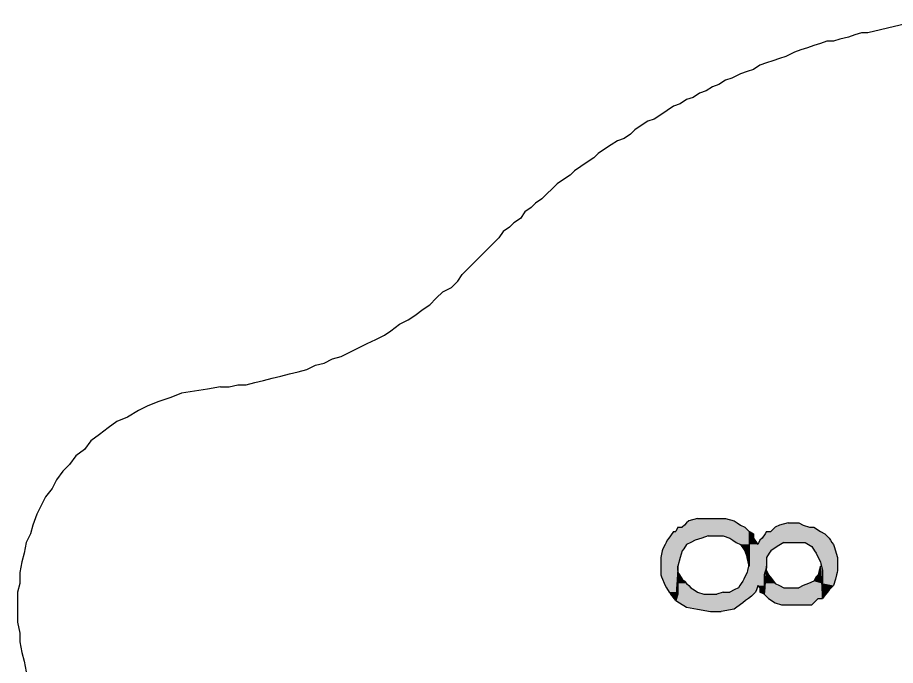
# Model space of a CAD drawing. Extents: x -1063 to 1100, y -467 to 441.
# Drawn here: x 609 to 676.8, y 164.2 to 214.2 of the extents above; entities that cross this region are included whole.
import ezdxf

# ---------------------------------------------------------------- set-up
doc = ezdxf.new("R2010")
doc.units = 0
doc.layers.add('H', color=7, linetype='CONTINUOUS')
doc.layers.add('P', color=250, linetype='CONTINUOUS')

# ---------------------------------------------------------------- blocks, each defined once
blk = doc.blocks.new('*U516')
at = {"layer": 'H', "color": 0, "linetype": 'CONTINUOUS'}
for p, q in [((659.965, 174.916), (659.798, 174.583)), ((659.965, 174.916), (660.298, 174.916)), ((660.465, 175.083), (660.298, 174.916)), ((660.632, 175.249), (660.465, 175.083)), ((660.798, 175.416), (660.632, 175.249)), ((661.465, 175.583), (660.798, 175.416)), ((661.465, 175.583), (661.798, 175.583)), ((661.798, 175.583), (662.132, 175.583)), ((662.132, 175.583), (662.798, 175.583)), ((662.798, 175.583), (663.132, 175.583)), ((663.132, 175.583), (663.632, 175.583)), ((663.632, 175.583), (664.298, 175.416)), ((664.298, 175.416), (664.548, 175.249)), ((664.548, 175.249), (664.798, 175.083)), ((664.798, 175.083), (665.132, 174.916)), ((665.132, 174.916), (665.465, 174.583)), ((659.382, 174.249), (659.257, 174.083)), ((659.632, 174.583), (659.382, 174.249)), ((659.632, 174.583), (659.798, 174.583)), ((662.298, 174.249), (661.798, 174.083)), ((662.298, 174.249), (662.798, 174.249)), ((662.798, 174.249), (663.465, 174.249)), ((663.465, 174.249), (663.965, 174.083)), ((665.465, 174.583), (665.465, 174.249)), ((665.465, 174.249), (665.465, 174.083)), ((658.965, 173.583), (658.798, 173.249)), ((659.048, 173.749), (658.965, 173.583)), ((659.132, 173.916), (659.048, 173.749)), ((659.257, 174.083), (659.132, 173.916)), ((660.632, 173.583), (660.409, 173.249)), ((660.965, 173.749), (660.632, 173.583)), ((661.298, 173.916), (660.965, 173.749)), ((661.798, 174.083), (661.298, 173.916)), ((663.965, 174.083), (664.215, 173.916)), ((664.215, 173.916), (664.465, 173.749)), ((664.465, 173.749), (664.798, 173.583)), ((664.798, 173.583), (665.021, 173.249)), ((665.465, 174.083), (665.465, 173.916)), ((665.465, 173.916), (665.465, 173.749)), ((665.465, 173.749), (665.465, 173.583)), ((665.465, 173.583), (665.465, 173.249)), ((658.757, 173.083), (658.632, 172.583)), ((658.798, 173.249), (658.757, 173.083)), ((660.298, 173.083), (660.132, 172.583)), ((660.409, 173.249), (660.298, 173.083)), ((665.021, 173.249), (665.132, 173.083)), ((665.132, 173.083), (665.298, 172.583)), ((665.465, 173.249), (665.465, 173.083)), ((665.465, 173.083), (665.465, 172.583)), ((658.632, 172.583), (658.632, 171.916)), ((660.132, 172.583), (659.965, 171.916)), ((665.465, 171.916), (665.298, 172.583)), ((665.465, 172.583), (665.465, 171.916)), ((658.632, 171.916), (658.632, 171.249)), ((659.965, 171.916), (659.965, 171.249)), ((658.632, 171.249), (658.698, 171.083)), ((658.698, 171.083), (658.965, 170.416)), ((659.965, 171.249), (659.965, 171.083)), ((659.965, 171.083), (659.965, 170.416)), ((658.965, 170.416), (659.076, 170.249)), ((659.076, 170.249), (659.298, 169.916)), ((659.965, 170.416), (659.965, 170.249)), ((659.965, 170.249), (659.965, 169.916)), ((659.298, 169.916), (659.423, 169.749)), ((659.798, 169.249), (659.423, 169.749)), ((659.965, 169.749), (659.798, 169.249)), ((659.965, 169.916), (659.965, 169.749))]:
    blk.add_line(p, q, dxfattribs=at)
for points in [[(659.965, 174.916), (659.798, 174.583), (665.465, 174.583)], [(659.965, 174.916), (659.965, 174.916), (660.298, 174.916)], [(660.465, 175.083), (660.298, 174.916), (665.132, 174.916)], [(660.632, 175.249), (660.465, 175.083), (664.798, 175.083)], [(660.798, 175.416), (660.632, 175.249), (664.548, 175.249)], [(661.465, 175.583), (660.798, 175.416), (664.298, 175.416)], [(661.465, 175.583), (661.465, 175.583), (661.798, 175.583)], [(661.798, 175.583), (661.798, 175.583), (662.132, 175.583)], [(662.132, 175.583), (662.132, 175.583), (662.798, 175.583)], [(662.798, 175.583), (662.798, 175.583), (663.132, 175.583)], [(663.132, 175.583), (663.132, 175.583), (663.632, 175.583)], [(659.382, 174.249), (659.257, 174.083), (661.798, 174.083)], [(659.632, 174.583), (659.382, 174.249), (665.465, 174.249)], [(659.632, 174.583), (659.632, 174.583), (659.798, 174.583)], [(662.298, 174.249), (662.298, 174.249), (662.798, 174.249)], [(662.798, 174.249), (662.798, 174.249), (663.465, 174.249)], [(663.465, 174.249), (663.965, 174.083), (665.465, 174.083)], [(658.965, 173.583), (658.798, 173.249), (660.409, 173.249)], [(659.048, 173.749), (658.965, 173.583), (660.632, 173.583)], [(659.132, 173.916), (659.048, 173.749), (660.965, 173.749)], [(659.257, 174.083), (659.132, 173.916), (661.298, 173.916)], [(663.965, 174.083), (664.215, 173.916), (665.465, 173.916)], [(664.215, 173.916), (664.465, 173.749), (665.465, 173.749)], [(664.465, 173.749), (664.798, 173.583), (665.465, 173.583)], [(664.798, 173.583), (665.021, 173.249), (665.465, 173.249)], [(658.757, 173.083), (658.632, 172.583), (660.132, 172.583)], [(658.798, 173.249), (658.757, 173.083), (660.298, 173.083)], [(665.021, 173.249), (665.132, 173.083), (665.465, 173.083)], [(665.132, 173.083), (665.298, 172.583), (665.465, 172.583)], [(658.632, 172.583), (658.632, 171.916), (659.965, 171.916)], [(658.632, 171.916), (658.632, 171.249), (659.965, 171.249)], [(658.632, 171.249), (658.698, 171.083), (659.965, 171.083)], [(658.698, 171.083), (658.965, 170.416), (659.965, 170.416)], [(658.965, 170.416), (659.076, 170.249), (659.965, 170.249)], [(659.076, 170.249), (659.298, 169.916), (659.965, 169.916)], [(659.298, 169.916), (659.423, 169.749), (659.965, 169.749)]]:
    blk.add_solid(points, dxfattribs=at)
at = {"layer": 'H', "color": 0, "linetype": 'CONTINUOUS', "extrusion": (0, 0, -1)}
for points in [[(-659.965, 174.916), (-665.132, 174.916), (-665.465, 174.583)], [(-660.465, 175.083), (-664.798, 175.083), (-665.132, 174.916)], [(-660.632, 175.249), (-664.548, 175.249), (-664.798, 175.083)], [(-660.798, 175.416), (-664.298, 175.416), (-664.548, 175.249)], [(-661.465, 175.583), (-663.632, 175.583), (-664.298, 175.416)], [(-659.382, 174.249), (-662.298, 174.249), (-661.798, 174.083)], [(-659.632, 174.583), (-665.465, 174.583), (-665.465, 174.249)], [(-663.465, 174.249), (-665.465, 174.249), (-665.465, 174.083)], [(-658.965, 173.583), (-660.632, 173.583), (-660.409, 173.249)], [(-659.048, 173.749), (-660.965, 173.749), (-660.632, 173.583)], [(-659.132, 173.916), (-661.298, 173.916), (-660.965, 173.749)], [(-659.257, 174.083), (-661.798, 174.083), (-661.298, 173.916)], [(-663.965, 174.083), (-665.465, 174.083), (-665.465, 173.916)], [(-664.215, 173.916), (-665.465, 173.916), (-665.465, 173.749)], [(-664.465, 173.749), (-665.465, 173.749), (-665.465, 173.583)], [(-664.798, 173.583), (-665.465, 173.583), (-665.465, 173.249)], [(-658.757, 173.083), (-660.298, 173.083), (-660.132, 172.583)], [(-658.798, 173.249), (-660.409, 173.249), (-660.298, 173.083)], [(-665.021, 173.249), (-665.465, 173.249), (-665.465, 173.083)], [(-665.132, 173.083), (-665.465, 173.083), (-665.465, 172.583)], [(-658.632, 172.583), (-660.132, 172.583), (-659.965, 171.916)], [(-665.298, 172.583), (-665.465, 172.583), (-665.465, 171.916)], [(-658.632, 171.916), (-659.965, 171.916), (-659.965, 171.249)], [(-658.632, 171.249), (-659.965, 171.249), (-659.965, 171.083)], [(-658.698, 171.083), (-659.965, 171.083), (-659.965, 170.416)], [(-658.965, 170.416), (-659.965, 170.416), (-659.965, 170.249)], [(-659.076, 170.249), (-659.965, 170.249), (-659.965, 169.916)], [(-659.298, 169.916), (-659.965, 169.916), (-659.965, 169.749)], [(-659.423, 169.749), (-659.965, 169.749), (-659.798, 169.249)]]:
    blk.add_solid(points, dxfattribs=at)
blk = doc.blocks.new('*U517')
at = {"layer": 'H', "color": 0, "linetype": 'CONTINUOUS'}
for p, q in [((666.773, 171.583), (666.747, 171.249)), ((666.798, 171.916), (666.773, 171.583)), ((666.798, 171.583), (666.798, 171.916)), ((666.798, 171.583), (666.965, 171.249)), ((670.882, 171.583), (670.798, 171.249)), ((670.965, 171.916), (670.882, 171.583)), ((670.987, 171.583), (670.965, 171.916)), ((670.987, 171.583), (671.009, 171.249)), ((666.734, 171.083), (666.709, 170.749)), ((666.747, 171.249), (666.734, 171.083)), ((666.965, 171.249), (667.09, 171.083)), ((667.09, 171.083), (667.34, 170.749)), ((670.632, 171.083), (670.465, 170.749)), ((670.798, 171.249), (670.632, 171.083)), ((671.009, 171.249), (671.021, 171.083)), ((671.021, 171.083), (671.043, 170.749)), ((666.67, 170.249), (666.632, 169.749)), ((666.683, 170.416), (666.67, 170.249)), ((666.696, 170.583), (666.683, 170.416)), ((666.709, 170.749), (666.696, 170.583)), ((667.34, 170.749), (667.465, 170.583)), ((667.465, 170.583), (667.798, 170.416)), ((667.798, 170.416), (668.132, 170.249)), ((668.132, 170.249), (668.798, 170.249)), ((668.798, 170.249), (669.298, 170.249)), ((669.632, 170.416), (669.298, 170.249)), ((670.048, 170.583), (669.632, 170.416)), ((670.465, 170.749), (670.048, 170.583)), ((671.043, 170.749), (671.054, 170.583)), ((671.054, 170.583), (671.065, 170.416)), ((671.065, 170.416), (671.076, 170.249)), ((671.076, 170.249), (671.109, 169.749)), ((666.632, 169.749), (666.965, 169.416)), ((671.109, 169.749), (671.132, 169.416)), ((666.965, 169.416), (667.465, 169.083)), ((667.465, 169.083), (667.965, 168.916)), ((667.965, 168.916), (668.465, 168.916)), ((668.465, 168.916), (668.965, 168.916)), ((668.965, 168.916), (669.632, 168.916)), ((669.632, 168.916), (670.298, 168.916)), ((670.465, 169.083), (670.298, 168.916)), ((670.798, 169.416), (670.465, 169.083)), ((670.798, 169.416), (671.132, 169.416))]:
    blk.add_line(p, q, dxfattribs=at)
for points in [[(666.773, 171.583), (666.747, 171.249), (666.965, 171.249)], [(666.798, 171.916), (666.773, 171.583), (666.798, 171.583)], [(670.882, 171.583), (670.798, 171.249), (671.009, 171.249)], [(670.965, 171.916), (670.882, 171.583), (670.987, 171.583)], [(666.734, 171.083), (666.709, 170.749), (667.34, 170.749)], [(666.747, 171.249), (666.734, 171.083), (667.09, 171.083)], [(670.632, 171.083), (670.465, 170.749), (671.043, 170.749)], [(670.798, 171.249), (670.632, 171.083), (671.021, 171.083)], [(666.67, 170.249), (666.632, 169.749), (671.109, 169.749)], [(666.683, 170.416), (666.67, 170.249), (668.132, 170.249)], [(666.696, 170.583), (666.683, 170.416), (667.798, 170.416)], [(666.709, 170.749), (666.696, 170.583), (667.465, 170.583)], [(668.132, 170.249), (668.132, 170.249), (668.798, 170.249)], [(668.798, 170.249), (668.798, 170.249), (669.298, 170.249)], [(669.632, 170.416), (669.298, 170.249), (671.076, 170.249)], [(670.048, 170.583), (669.632, 170.416), (671.065, 170.416)], [(670.465, 170.749), (670.048, 170.583), (671.054, 170.583)], [(666.632, 169.749), (666.965, 169.416), (671.132, 169.416)], [(666.965, 169.416), (667.465, 169.083), (670.465, 169.083)], [(667.465, 169.083), (667.965, 168.916), (670.298, 168.916)], [(667.965, 168.916), (667.965, 168.916), (668.465, 168.916)], [(668.465, 168.916), (668.465, 168.916), (668.965, 168.916)], [(668.965, 168.916), (668.965, 168.916), (669.632, 168.916)], [(669.632, 168.916), (669.632, 168.916), (670.298, 168.916)], [(670.798, 169.416), (670.798, 169.416), (671.132, 169.416)]]:
    blk.add_solid(points, dxfattribs=at)
at = {"layer": 'H', "color": 0, "linetype": 'CONTINUOUS', "extrusion": (0, 0, -1)}
for points in [[(-666.773, 171.583), (-666.798, 171.583), (-666.965, 171.249)], [(-670.882, 171.583), (-670.987, 171.583), (-671.009, 171.249)], [(-666.734, 171.083), (-667.09, 171.083), (-667.34, 170.749)], [(-666.747, 171.249), (-666.965, 171.249), (-667.09, 171.083)], [(-670.632, 171.083), (-671.021, 171.083), (-671.043, 170.749)], [(-670.798, 171.249), (-671.009, 171.249), (-671.021, 171.083)], [(-666.67, 170.249), (-671.076, 170.249), (-671.109, 169.749)], [(-666.683, 170.416), (-667.798, 170.416), (-668.132, 170.249)], [(-666.696, 170.583), (-667.465, 170.583), (-667.798, 170.416)], [(-666.709, 170.749), (-667.34, 170.749), (-667.465, 170.583)], [(-669.632, 170.416), (-671.065, 170.416), (-671.076, 170.249)], [(-670.048, 170.583), (-671.054, 170.583), (-671.065, 170.416)], [(-670.465, 170.749), (-671.043, 170.749), (-671.054, 170.583)], [(-666.632, 169.749), (-671.109, 169.749), (-671.132, 169.416)], [(-666.965, 169.416), (-670.798, 169.416), (-670.465, 169.083)], [(-667.465, 169.083), (-670.465, 169.083), (-670.298, 168.916)]]:
    blk.add_solid(points, dxfattribs=at)
blk = doc.blocks.new('*U518')
at = {"layer": 'H', "color": 0, "linetype": 'CONTINUOUS'}
for p, q in [((667.465, 174.916), (667.132, 174.583)), ((667.798, 175.083), (667.465, 174.916)), ((668.465, 175.249), (667.798, 175.083)), ((668.465, 175.249), (668.798, 175.249)), ((668.798, 175.249), (669.298, 175.249)), ((669.298, 175.249), (669.632, 175.083)), ((669.632, 175.083), (670.132, 174.916)), ((670.132, 174.916), (670.465, 174.916)), ((670.465, 174.916), (670.965, 174.583)), ((665.465, 174.583), (665.465, 174.416)), ((665.798, 174.416), (665.465, 174.583)), ((665.465, 174.416), (665.465, 174.083)), ((665.798, 174.416), (665.798, 174.083)), ((666.687, 174.416), (666.465, 174.083)), ((666.798, 174.583), (666.687, 174.416)), ((666.798, 174.583), (667.132, 174.583)), ((670.965, 174.583), (671.298, 174.416)), ((671.298, 174.416), (671.632, 174.083)), ((665.465, 174.083), (665.465, 173.916)), ((665.465, 173.916), (665.465, 173.749)), ((665.465, 173.749), (665.465, 173.583)), ((665.465, 173.583), (665.465, 173.416)), ((665.798, 174.083), (665.909, 173.916)), ((665.909, 173.916), (666.021, 173.749)), ((666.021, 173.749), (666.132, 173.583)), ((666.215, 173.749), (666.132, 173.583)), ((666.298, 173.916), (666.215, 173.749)), ((666.465, 174.083), (666.298, 173.916)), ((667.882, 173.583), (667.632, 173.416)), ((668.132, 173.749), (667.882, 173.583)), ((668.132, 173.749), (668.632, 173.749)), ((668.632, 173.749), (668.965, 173.749)), ((668.965, 173.749), (669.798, 173.749)), ((669.798, 173.749), (670.048, 173.583)), ((670.048, 173.583), (670.298, 173.416)), ((671.632, 174.083), (671.743, 173.916)), ((671.743, 173.916), (671.854, 173.749)), ((671.854, 173.749), (671.965, 173.583)), ((671.965, 173.583), (672.021, 173.416)), ((665.465, 173.416), (665.465, 173.083)), ((665.465, 173.083), (665.465, 172.916)), ((665.465, 172.916), (665.465, 172.583)), ((667.021, 172.916), (666.798, 172.583)), ((667.132, 173.083), (667.021, 172.916)), ((667.632, 173.416), (667.132, 173.083)), ((670.298, 173.416), (670.521, 173.083)), ((670.521, 173.083), (670.632, 172.916)), ((670.632, 172.916), (670.798, 172.583)), ((672.021, 173.416), (672.132, 173.083)), ((672.132, 173.083), (672.187, 172.916)), ((672.187, 172.916), (672.298, 172.583)), ((665.465, 172.583), (665.465, 172.249)), ((665.465, 172.249), (665.465, 172.083)), ((666.798, 172.583), (666.798, 172.249)), ((666.798, 172.249), (666.798, 172.083)), ((670.798, 172.583), (670.965, 172.249)), ((670.965, 172.249), (671.007, 172.083)), ((672.298, 172.583), (672.298, 172.249)), ((672.298, 172.249), (672.298, 172.083)), ((659.944, 171.583), (659.934, 171.416)), ((659.965, 171.916), (659.944, 171.583)), ((659.965, 171.583), (659.965, 171.916)), ((659.965, 171.583), (659.965, 171.416)), ((665.34, 171.583), (665.298, 171.416)), ((665.423, 171.916), (665.34, 171.583)), ((665.465, 172.083), (665.423, 171.916)), ((666.715, 171.583), (666.673, 171.416)), ((666.798, 171.916), (666.715, 171.583)), ((666.798, 172.083), (666.798, 171.916)), ((671.007, 172.083), (671.048, 171.916)), ((671.048, 171.916), (671.132, 171.583)), ((671.132, 171.583), (671.132, 171.416)), ((672.298, 171.583), (672.257, 171.416)), ((672.298, 172.083), (672.298, 171.916)), ((672.298, 171.916), (672.298, 171.583)), ((659.903, 170.916), (659.892, 170.749)), ((659.923, 171.249), (659.903, 170.916)), ((659.934, 171.416), (659.923, 171.249)), ((659.965, 171.416), (660.076, 171.249)), ((660.076, 171.249), (660.298, 170.916)), ((660.298, 170.916), (660.465, 170.749)), ((665.048, 170.916), (664.965, 170.749)), ((665.215, 171.249), (665.048, 170.916)), ((665.298, 171.416), (665.215, 171.249)), ((666.673, 171.416), (666.632, 171.249)), ((666.632, 171.249), (666.632, 170.916)), ((666.632, 170.916), (666.632, 170.749)), ((671.132, 171.416), (671.132, 171.249)), ((671.132, 171.249), (671.132, 170.916)), ((671.132, 170.916), (671.132, 170.749)), ((672.132, 170.916), (672.076, 170.749)), ((672.215, 171.249), (672.132, 170.916)), ((672.257, 171.416), (672.215, 171.249)), ((659.861, 170.249), (659.85, 170.083)), ((659.871, 170.416), (659.861, 170.249)), ((659.882, 170.583), (659.871, 170.416)), ((659.892, 170.749), (659.882, 170.583)), ((660.465, 170.749), (660.632, 170.583)), ((660.632, 170.583), (660.798, 170.416)), ((660.798, 170.416), (660.965, 170.249)), ((660.965, 170.249), (661.215, 170.083)), ((664.632, 170.249), (664.298, 170.083)), ((664.743, 170.416), (664.632, 170.249)), ((664.854, 170.583), (664.743, 170.416)), ((664.965, 170.749), (664.854, 170.583)), ((666.076, 170.249), (666.021, 170.083)), ((666.132, 170.416), (666.076, 170.249)), ((666.132, 170.416), (666.298, 170.249)), ((666.298, 170.249), (666.298, 170.083)), ((666.632, 170.749), (666.632, 170.583)), ((666.632, 170.583), (666.632, 170.416)), ((666.632, 170.416), (666.632, 170.249)), ((666.632, 170.249), (666.632, 170.083)), ((671.132, 170.749), (671.132, 170.583)), ((671.132, 170.583), (671.132, 170.416)), ((671.132, 170.416), (671.132, 170.249)), ((671.132, 170.249), (671.132, 170.083)), ((671.798, 170.249), (671.632, 170.083)), ((671.965, 170.416), (671.798, 170.249)), ((672.021, 170.583), (671.965, 170.416)), ((672.076, 170.749), (672.021, 170.583)), ((659.819, 169.583), (659.809, 169.416)), ((659.83, 169.749), (659.819, 169.583)), ((659.84, 169.916), (659.83, 169.749)), ((659.85, 170.083), (659.84, 169.916)), ((661.215, 170.083), (661.465, 169.916)), ((661.465, 169.916), (661.965, 169.749)), ((661.965, 169.749), (662.465, 169.749)), ((662.465, 169.749), (662.965, 169.749)), ((663.465, 169.916), (662.965, 169.749)), ((663.465, 169.916), (663.965, 169.916)), ((664.298, 170.083), (663.965, 169.916)), ((665.632, 169.583), (665.409, 169.416)), ((665.798, 169.749), (665.632, 169.583)), ((665.965, 169.916), (665.798, 169.749)), ((666.021, 170.083), (665.965, 169.916)), ((666.298, 170.083), (666.298, 169.916)), ((666.632, 169.749), (666.298, 169.916)), ((666.632, 170.083), (666.632, 169.916)), ((666.632, 169.916), (666.632, 169.749)), ((671.132, 170.083), (671.132, 169.916)), ((671.132, 169.916), (671.132, 169.749)), ((671.132, 169.749), (671.132, 169.583)), ((671.257, 169.583), (671.132, 169.416)), ((671.132, 169.416), (671.132, 169.583)), ((671.382, 169.749), (671.257, 169.583)), ((671.507, 169.916), (671.382, 169.749)), ((671.632, 170.083), (671.507, 169.916)), ((659.809, 169.416), (659.798, 169.249)), ((659.798, 169.249), (660.076, 169.083)), ((660.076, 169.083), (660.632, 168.749)), ((664.965, 169.083), (664.521, 168.749)), ((665.187, 169.249), (664.965, 169.083)), ((665.409, 169.416), (665.187, 169.249)), ((660.632, 168.749), (661.465, 168.583)), ((661.465, 168.583), (662.465, 168.416)), ((662.465, 168.416), (663.298, 168.416)), ((664.298, 168.583), (663.298, 168.416)), ((664.521, 168.749), (664.298, 168.583))]:
    blk.add_line(p, q, dxfattribs=at)
for points in [[(667.465, 174.916), (667.132, 174.583), (670.965, 174.583)], [(667.798, 175.083), (667.465, 174.916), (670.132, 174.916)], [(668.465, 175.249), (667.798, 175.083), (669.632, 175.083)], [(668.465, 175.249), (668.465, 175.249), (668.798, 175.249)], [(668.798, 175.249), (668.798, 175.249), (669.298, 175.249)], [(670.132, 174.916), (670.132, 174.916), (670.465, 174.916)], [(665.465, 174.583), (665.465, 174.416), (665.798, 174.416)], [(665.465, 174.416), (665.465, 174.083), (665.798, 174.083)], [(666.687, 174.416), (666.465, 174.083), (671.632, 174.083)], [(666.798, 174.583), (666.687, 174.416), (671.298, 174.416)], [(666.798, 174.583), (666.798, 174.583), (667.132, 174.583)], [(665.465, 174.083), (665.465, 173.916), (665.909, 173.916)], [(665.465, 173.916), (665.465, 173.749), (666.021, 173.749)], [(665.465, 173.749), (665.465, 173.583), (666.132, 173.583)], [(665.465, 173.583), (665.465, 173.416), (667.632, 173.416)], [(666.215, 173.749), (666.132, 173.583), (667.882, 173.583)], [(666.298, 173.916), (666.215, 173.749), (671.854, 173.749)], [(666.465, 174.083), (666.298, 173.916), (671.743, 173.916)], [(668.132, 173.749), (668.132, 173.749), (668.632, 173.749)], [(668.632, 173.749), (668.632, 173.749), (668.965, 173.749)], [(668.965, 173.749), (668.965, 173.749), (669.798, 173.749)], [(669.798, 173.749), (670.048, 173.583), (671.965, 173.583)], [(670.048, 173.583), (670.298, 173.416), (672.021, 173.416)], [(665.465, 173.416), (665.465, 173.083), (667.132, 173.083)], [(665.465, 173.083), (665.465, 172.916), (667.021, 172.916)], [(665.465, 172.916), (665.465, 172.583), (666.798, 172.583)], [(670.298, 173.416), (670.521, 173.083), (672.132, 173.083)], [(670.521, 173.083), (670.632, 172.916), (672.187, 172.916)], [(670.632, 172.916), (670.798, 172.583), (672.298, 172.583)], [(665.465, 172.583), (665.465, 172.249), (666.798, 172.249)], [(665.465, 172.249), (665.465, 172.083), (666.798, 172.083)], [(670.798, 172.583), (670.965, 172.249), (672.298, 172.249)], [(670.965, 172.249), (671.007, 172.083), (672.298, 172.083)], [(659.944, 171.583), (659.934, 171.416), (659.965, 171.416)], [(659.965, 171.916), (659.944, 171.583), (659.965, 171.583)], [(665.34, 171.583), (665.298, 171.416), (666.673, 171.416)], [(665.423, 171.916), (665.34, 171.583), (666.715, 171.583)], [(665.465, 172.083), (665.423, 171.916), (666.798, 171.916)], [(671.007, 172.083), (671.048, 171.916), (672.298, 171.916)], [(671.048, 171.916), (671.132, 171.583), (672.298, 171.583)], [(671.132, 171.583), (671.132, 171.416), (672.257, 171.416)], [(659.903, 170.916), (659.892, 170.749), (660.465, 170.749)], [(659.923, 171.249), (659.903, 170.916), (660.298, 170.916)], [(659.934, 171.416), (659.923, 171.249), (660.076, 171.249)], [(665.048, 170.916), (664.965, 170.749), (666.632, 170.749)], [(665.215, 171.249), (665.048, 170.916), (666.632, 170.916)], [(665.298, 171.416), (665.215, 171.249), (666.632, 171.249)], [(671.132, 171.416), (671.132, 171.249), (672.215, 171.249)], [(671.132, 171.249), (671.132, 170.916), (672.132, 170.916)], [(671.132, 170.916), (671.132, 170.749), (672.076, 170.749)], [(659.861, 170.249), (659.85, 170.083), (661.215, 170.083)], [(659.871, 170.416), (659.861, 170.249), (660.965, 170.249)], [(659.882, 170.583), (659.871, 170.416), (660.798, 170.416)], [(659.892, 170.749), (659.882, 170.583), (660.632, 170.583)], [(664.632, 170.249), (664.298, 170.083), (666.021, 170.083)], [(664.743, 170.416), (664.632, 170.249), (666.076, 170.249)], [(664.854, 170.583), (664.743, 170.416), (666.632, 170.416)], [(664.965, 170.749), (664.854, 170.583), (666.632, 170.583)], [(666.132, 170.416), (666.298, 170.249), (666.632, 170.249)], [(666.298, 170.249), (666.298, 170.083), (666.632, 170.083)], [(671.132, 170.749), (671.132, 170.583), (672.021, 170.583)], [(671.132, 170.583), (671.132, 170.416), (671.965, 170.416)], [(671.132, 170.416), (671.132, 170.249), (671.798, 170.249)], [(671.132, 170.249), (671.132, 170.083), (671.632, 170.083)], [(659.819, 169.583), (659.809, 169.416), (665.409, 169.416)], [(659.83, 169.749), (659.819, 169.583), (665.632, 169.583)], [(659.84, 169.916), (659.83, 169.749), (661.965, 169.749)], [(659.85, 170.083), (659.84, 169.916), (661.465, 169.916)], [(661.965, 169.749), (661.965, 169.749), (662.465, 169.749)], [(662.465, 169.749), (662.465, 169.749), (662.965, 169.749)], [(663.465, 169.916), (662.965, 169.749), (665.798, 169.749)], [(663.465, 169.916), (663.465, 169.916), (663.965, 169.916)], [(664.298, 170.083), (663.965, 169.916), (665.965, 169.916)], [(666.298, 170.083), (666.298, 169.916), (666.632, 169.916)], [(671.132, 170.083), (671.132, 169.916), (671.507, 169.916)], [(671.132, 169.916), (671.132, 169.749), (671.382, 169.749)], [(671.132, 169.749), (671.132, 169.583), (671.257, 169.583)], [(659.809, 169.416), (659.798, 169.249), (665.187, 169.249)], [(659.798, 169.249), (660.076, 169.083), (664.965, 169.083)], [(660.076, 169.083), (660.632, 168.749), (664.521, 168.749)], [(660.632, 168.749), (661.465, 168.583), (664.298, 168.583)], [(661.465, 168.583), (662.465, 168.416), (663.298, 168.416)], [(662.465, 168.416), (662.465, 168.416), (663.298, 168.416)]]:
    blk.add_solid(points, dxfattribs=at)
at = {"layer": 'H', "color": 0, "linetype": 'CONTINUOUS', "extrusion": (0, 0, -1)}
for points in [[(-667.465, 174.916), (-670.465, 174.916), (-670.965, 174.583)], [(-667.798, 175.083), (-669.632, 175.083), (-670.132, 174.916)], [(-668.465, 175.249), (-669.298, 175.249), (-669.632, 175.083)], [(-665.465, 174.416), (-665.798, 174.416), (-665.798, 174.083)], [(-666.687, 174.416), (-671.298, 174.416), (-671.632, 174.083)], [(-666.798, 174.583), (-670.965, 174.583), (-671.298, 174.416)], [(-665.465, 174.083), (-665.798, 174.083), (-665.909, 173.916)], [(-665.465, 173.916), (-665.909, 173.916), (-666.021, 173.749)], [(-665.465, 173.749), (-666.021, 173.749), (-666.132, 173.583)], [(-665.465, 173.583), (-667.882, 173.583), (-667.632, 173.416)], [(-666.215, 173.749), (-668.132, 173.749), (-667.882, 173.583)], [(-666.298, 173.916), (-671.743, 173.916), (-671.854, 173.749)], [(-666.465, 174.083), (-671.632, 174.083), (-671.743, 173.916)], [(-669.798, 173.749), (-671.854, 173.749), (-671.965, 173.583)], [(-670.048, 173.583), (-671.965, 173.583), (-672.021, 173.416)], [(-665.465, 173.416), (-667.632, 173.416), (-667.132, 173.083)], [(-665.465, 173.083), (-667.132, 173.083), (-667.021, 172.916)], [(-665.465, 172.916), (-667.021, 172.916), (-666.798, 172.583)], [(-670.298, 173.416), (-672.021, 173.416), (-672.132, 173.083)], [(-670.521, 173.083), (-672.132, 173.083), (-672.187, 172.916)], [(-670.632, 172.916), (-672.187, 172.916), (-672.298, 172.583)], [(-665.465, 172.583), (-666.798, 172.583), (-666.798, 172.249)], [(-665.465, 172.249), (-666.798, 172.249), (-666.798, 172.083)], [(-670.798, 172.583), (-672.298, 172.583), (-672.298, 172.249)], [(-670.965, 172.249), (-672.298, 172.249), (-672.298, 172.083)], [(-659.944, 171.583), (-659.965, 171.583), (-659.965, 171.416)], [(-665.34, 171.583), (-666.715, 171.583), (-666.673, 171.416)], [(-665.423, 171.916), (-666.798, 171.916), (-666.715, 171.583)], [(-665.465, 172.083), (-666.798, 172.083), (-666.798, 171.916)], [(-671.007, 172.083), (-672.298, 172.083), (-672.298, 171.916)], [(-671.048, 171.916), (-672.298, 171.916), (-672.298, 171.583)], [(-671.132, 171.583), (-672.298, 171.583), (-672.257, 171.416)], [(-659.903, 170.916), (-660.298, 170.916), (-660.465, 170.749)], [(-659.923, 171.249), (-660.076, 171.249), (-660.298, 170.916)], [(-659.934, 171.416), (-659.965, 171.416), (-660.076, 171.249)], [(-665.048, 170.916), (-666.632, 170.916), (-666.632, 170.749)], [(-665.215, 171.249), (-666.632, 171.249), (-666.632, 170.916)], [(-665.298, 171.416), (-666.673, 171.416), (-666.632, 171.249)], [(-671.132, 171.416), (-672.257, 171.416), (-672.215, 171.249)], [(-671.132, 171.249), (-672.215, 171.249), (-672.132, 170.916)], [(-671.132, 170.916), (-672.132, 170.916), (-672.076, 170.749)], [(-659.861, 170.249), (-660.965, 170.249), (-661.215, 170.083)], [(-659.871, 170.416), (-660.798, 170.416), (-660.965, 170.249)], [(-659.882, 170.583), (-660.632, 170.583), (-660.798, 170.416)], [(-659.892, 170.749), (-660.465, 170.749), (-660.632, 170.583)], [(-664.632, 170.249), (-666.076, 170.249), (-666.021, 170.083)], [(-664.743, 170.416), (-666.132, 170.416), (-666.076, 170.249)], [(-664.854, 170.583), (-666.632, 170.583), (-666.632, 170.416)], [(-664.965, 170.749), (-666.632, 170.749), (-666.632, 170.583)], [(-666.132, 170.416), (-666.632, 170.416), (-666.632, 170.249)], [(-666.298, 170.249), (-666.632, 170.249), (-666.632, 170.083)], [(-671.132, 170.749), (-672.076, 170.749), (-672.021, 170.583)], [(-671.132, 170.583), (-672.021, 170.583), (-671.965, 170.416)], [(-671.132, 170.416), (-671.965, 170.416), (-671.798, 170.249)], [(-671.132, 170.249), (-671.798, 170.249), (-671.632, 170.083)], [(-659.819, 169.583), (-665.632, 169.583), (-665.409, 169.416)], [(-659.83, 169.749), (-665.798, 169.749), (-665.632, 169.583)], [(-659.84, 169.916), (-661.465, 169.916), (-661.965, 169.749)], [(-659.85, 170.083), (-661.215, 170.083), (-661.465, 169.916)], [(-663.465, 169.916), (-665.965, 169.916), (-665.798, 169.749)], [(-664.298, 170.083), (-666.021, 170.083), (-665.965, 169.916)], [(-666.298, 170.083), (-666.632, 170.083), (-666.632, 169.916)], [(-666.298, 169.916), (-666.632, 169.916), (-666.632, 169.749)], [(-671.132, 170.083), (-671.632, 170.083), (-671.507, 169.916)], [(-671.132, 169.916), (-671.507, 169.916), (-671.382, 169.749)], [(-671.132, 169.749), (-671.382, 169.749), (-671.257, 169.583)], [(-671.132, 169.583), (-671.257, 169.583), (-671.132, 169.416)], [(-659.798, 169.249), (-665.187, 169.249), (-664.965, 169.083)], [(-659.809, 169.416), (-665.409, 169.416), (-665.187, 169.249)], [(-660.076, 169.083), (-664.965, 169.083), (-664.521, 168.749)], [(-660.632, 168.749), (-664.521, 168.749), (-664.298, 168.583)], [(-661.465, 168.583), (-664.298, 168.583), (-663.298, 168.416)]]:
    blk.add_solid(points, dxfattribs=at)

msp = doc.modelspace()

# ---------------------------------------------------------------- linework, layer by layer
at = {"layer": 'P', "color": 0, "linetype": 'CONTINUOUS'}
for points in [[(679.632, 214.249), (674.632, 213.083), (674.132, 213.083), (673.632, 212.916), (673.132, 212.749), (672.465, 212.583), (671.965, 212.416), (671.465, 212.416), (670.965, 212.249), (670.465, 212.083), (669.965, 211.916), (669.465, 211.749), (668.965, 211.583), (668.298, 211.249), (667.798, 211.083), (667.298, 210.916), (666.798, 210.749), (666.298, 210.583), (665.798, 210.249), (665.298, 210.083), (664.798, 209.916), (664.132, 209.583), (663.632, 209.416), (663.132, 209.083), (662.632, 208.916), (662.132, 208.583), (661.632, 208.416), (661.132, 208.083), (660.632, 207.916), (660.132, 207.583), (659.632, 207.416), (659.132, 207.083), (658.632, 206.749), (658.132, 206.416), (657.632, 206.249), (657.132, 205.916), (656.632, 205.583), (656.298, 205.249), (655.798, 204.916), (655.298, 204.749), (654.798, 204.416), (654.298, 204.083), (653.798, 203.749), (653.465, 203.416), (652.965, 203.083), (652.465, 202.749), (651.965, 202.416), (651.632, 202.083), (651.132, 201.749), (650.632, 201.416), (650.298, 201.083), (649.798, 200.583), (649.465, 200.249), (648.965, 199.916), (648.632, 199.583), (648.132, 199.249), (647.798, 198.749), (647.298, 198.416), (646.965, 198.083), (646.465, 197.749), (646.132, 197.249), (645.798, 196.916), (645.465, 196.583), (644.965, 196.083), (644.632, 195.749), (644.298, 195.416)], [(624.632, 185.749), (625.298, 185.749), (625.965, 185.916), (626.632, 185.916), (627.298, 186.083), (627.965, 186.249), (628.632, 186.416), (629.298, 186.583), (629.965, 186.749), (630.632, 186.916), (631.298, 187.083), (631.965, 187.416), (632.632, 187.583), (633.298, 187.916), (633.965, 188.083), (634.632, 188.416), (635.298, 188.749), (635.965, 189.083), (636.632, 189.416), (637.298, 189.749), (637.798, 190.083), (638.465, 190.583), (639.132, 190.916), (639.632, 191.249), (640.298, 191.749), (640.798, 192.083), (641.298, 192.583), (641.798, 193.083), (642.465, 193.416), (642.965, 193.916), (643.298, 194.416), (643.798, 194.916), (644.298, 195.416)], [(624.632, 185.749), (623.632, 185.583), (622.632, 185.416), (621.632, 185.249), (620.798, 184.916), (619.798, 184.583), (618.965, 184.249), (618.298, 183.916), (617.465, 183.416), (616.632, 183.083), (615.965, 182.583), (615.298, 182.083), (614.632, 181.583), (614.132, 180.916), (613.465, 180.416), (612.965, 179.749), (612.465, 179.249), (611.965, 178.583), (611.632, 177.916), (611.132, 177.249), (610.798, 176.583), (610.465, 175.916), (610.132, 175.083), (609.965, 174.416), (609.632, 173.749), (609.465, 172.916), (609.298, 172.249), (609.132, 171.416), (609.132, 170.583), (608.965, 169.916), (608.965, 169.083), (608.965, 168.416), (608.965, 167.583), (609.132, 166.749), (609.132, 166.083), (609.298, 165.249), (609.465, 164.583), (609.632, 163.749)]]:
    msp.add_lwpolyline(points, dxfattribs=at)

# ---------------------------------------------------------------- block references
at = {"layer": 'H', "color": 0, "linetype": 'CONTINUOUS'}
for name in ['*U516', '*U518', '*U517']:
    msp.add_blockref(name, (0, 0), dxfattribs=at)

doc.saveas('drawing.dxf')
